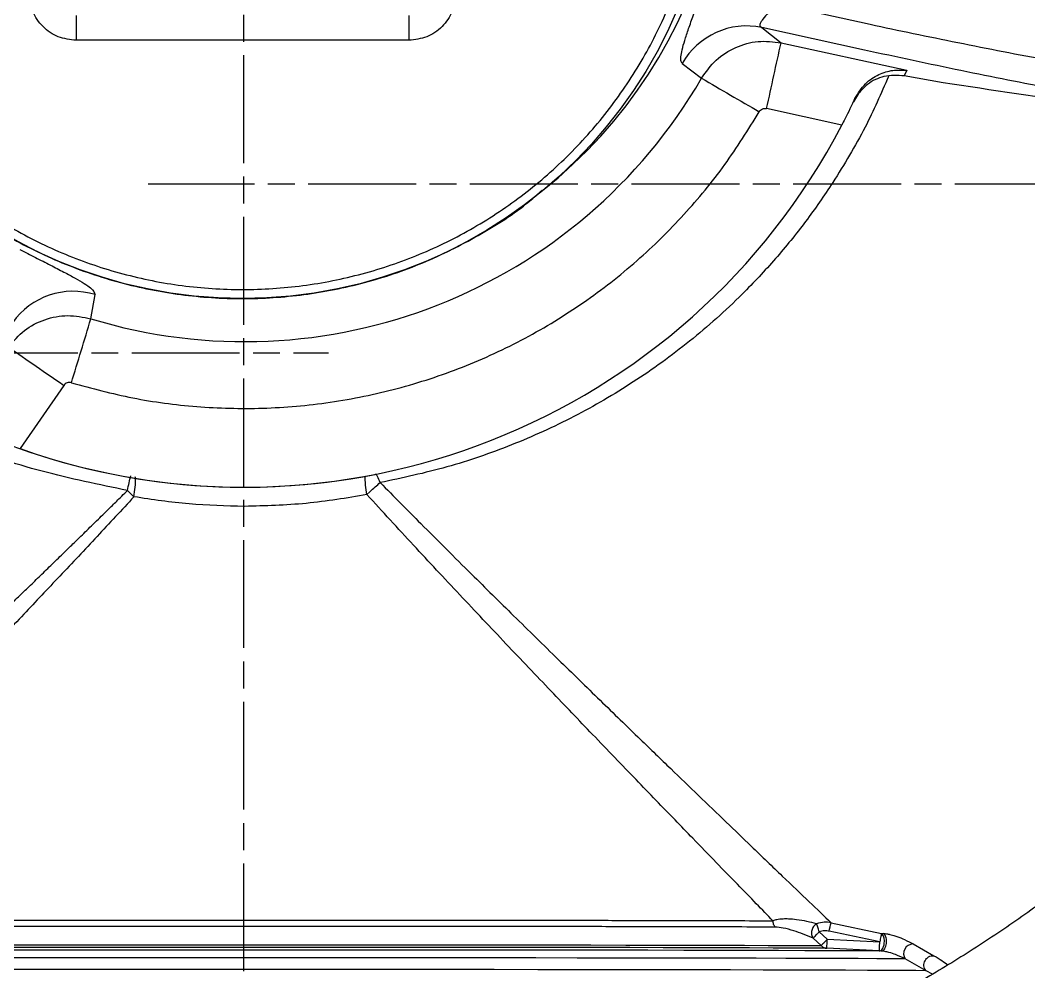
# Model space of a CAD drawing. Header units: millimetres. Extents: x 2251 to 4395, y 932 to 2449.
# Drawn here: x 3077.6 to 3189.9, y 1204.4 to 1310.3 of the extents above; entities that cross this region are included whole.
import ezdxf

# ---------------------------------------------------------------- set-up
doc = ezdxf.new("R2010")
doc.units = ezdxf.units.MM
doc.linetypes.add('AM_ISO08W050', pattern=[18, 12, -1.5, 3, -1.5])
doc.layers.add('AM_7', color=4, linetype='AM_ISO08W050', lineweight=25)

msp = doc.modelspace()

# ---------------------------------------------------------------- linework, layer by layer
at = {"color": 7, "linetype": 'Continuous', "lineweight": 25}
for p, q in [((3172.234, 1309.823), (3161.726, 1312.129)), ((3160.186, 1309.507), (3162.327, 1307.812)), ((3171.615, 1306.998), (3160.186, 1309.507)), ((3120.884, 1308.082), (3083.858, 1308.082)), ((3162.327, 1307.812), (3176.317, 1304.74)), ((3151.318, 1305.513), (3153.475, 1303.862)), ((3176.317, 1304.74), (3176.041, 1304.126)), ((3180.359, 1303.334), (3176.041, 1304.126)), ((3170.939, 1302.153), (3170.381, 1301.238)), ((3170.381, 1301.238), (3170.542, 1301.594)), ((3169.088, 1298.648), (3160.723, 1300.484)), ((3085.483, 1277.072), (3085.962, 1279.762)), ((3082.478, 1269.655), (3077.615, 1262.608)), ((3117.105, 1259.734), (3117.105, 1259.735)), ((3089.56, 1257.946), (3090.011, 1257.52)), ((3116.224, 1257.495), (3116.534, 1257.798)), ((3090.011, 1257.52), (3090.285, 1257.25)), ((3167.892, 1209.822), (3173.513, 1208.631)), ((3166.587, 1208.814), (3167.474, 1207.97)), ((3173.316, 1207.676), (3167.686, 1208.87)), ((3173.513, 1208.631), (3173.745, 1208.617)), ((3166.8, 1207.264), (3165.914, 1208.109)), ((3167.474, 1207.97), (3173.316, 1207.676)), ((3177.036, 1207.454), (3179.349, 1206.147)), ((3173.265, 1206.68), (3167.424, 1206.973)), ((3173.497, 1206.667), (3173.265, 1206.68)), ((3178.465, 1204.47), (3176.158, 1205.787)), ((3179.17, 1204.079), (3178.465, 1204.47))]:
    msp.add_line(p, q, dxfattribs=at)
at = {"color": 7, "linetype": 'Continuous', "lineweight": 25, "flags": 128}
for points in [[(3083.858, 1310.825), (3083.858, 1310.729), (3083.858, 1310.544), (3083.858, 1310.275), (3083.858, 1309.933), (3083.858, 1309.527), (3083.858, 1309.073), (3083.858, 1308.586), (3083.858, 1308.082)], [(3120.884, 1310.825), (3120.884, 1310.729), (3120.884, 1310.544), (3120.884, 1310.275), (3120.884, 1309.933), (3120.884, 1309.527), (3120.884, 1309.073), (3120.884, 1308.586), (3120.884, 1308.082)], [(3075.782, 1207.353), (3080.346, 1207.357), (3085.027, 1207.36), (3089.802, 1207.362), (3094.644, 1207.364), (3099.528, 1207.365), (3104.429, 1207.365), (3109.32, 1207.364), (3114.175, 1207.363), (3118.968, 1207.36), (3123.675, 1207.357), (3128.271, 1207.354), (3132.73, 1207.349), (3137.029, 1207.344), (3141.147, 1207.339), (3145.06, 1207.332), (3148.748, 1207.326), (3152.191, 1207.318), (3155.372, 1207.31), (3158.273, 1207.302), (3160.88, 1207.293), (3163.177, 1207.284), (3165.154, 1207.274), (3166.8, 1207.264)], [(3173.265, 1206.68), (3173.359, 1206.693), (3173.451, 1206.737), (3173.538, 1206.811), (3173.619, 1206.913), (3173.69, 1207.039), (3173.749, 1207.185), (3173.794, 1207.346), (3173.824, 1207.519)], [(3173.497, 1206.667), (3171.869, 1206.677), (3169.898, 1206.687), (3167.592, 1206.697), (3164.963, 1206.707), (3162.025, 1206.716), (3158.792, 1206.725), (3155.28, 1206.733), (3151.507, 1206.741), (3147.49, 1206.748), (3143.251, 1206.754), (3138.81, 1206.76), (3134.19, 1206.765), (3129.412, 1206.77), (3124.502, 1206.773), (3119.483, 1206.776), (3114.379, 1206.778), (3109.218, 1206.78), (3104.023, 1206.78), (3098.821, 1206.78), (3093.638, 1206.779), (3088.5, 1206.777), (3083.431, 1206.775), (3078.457, 1206.772), (3073.603, 1206.768)], [(3167.424, 1206.973), (3165.763, 1206.983), (3163.767, 1206.993), (3161.447, 1207.002), (3158.815, 1207.011), (3155.885, 1207.019), (3152.674, 1207.028), (3149.197, 1207.035), (3145.473, 1207.042), (3141.522, 1207.048), (3137.364, 1207.054), (3133.023, 1207.059), (3128.52, 1207.064), (3123.88, 1207.067), (3119.128, 1207.07), (3114.287, 1207.072), (3109.385, 1207.074), (3104.447, 1207.075), (3099.499, 1207.074), (3094.567, 1207.074), (3089.678, 1207.072), (3084.857, 1207.07), (3080.13, 1207.066), (3075.521, 1207.063)], [(3176.158, 1205.787), (3174.743, 1205.798), (3172.994, 1205.808), (3170.919, 1205.818), (3168.528, 1205.828), (3165.831, 1205.837), (3162.842, 1205.846), (3159.574, 1205.855), (3156.043, 1205.863), (3152.263, 1205.87), (3148.254, 1205.877), (3144.034, 1205.884), (3139.621, 1205.889), (3135.038, 1205.894), (3130.304, 1205.899), (3125.441, 1205.902), (3120.473, 1205.905), (3115.422, 1205.908), (3110.312, 1205.909), (3105.166, 1205.91), (3100.008, 1205.91), (3094.862, 1205.909), (3089.752, 1205.908), (3084.701, 1205.905), (3079.733, 1205.902), (3074.871, 1205.899)], [(3178.465, 1204.47), (3177.35, 1204.481), (3175.888, 1204.492), (3174.086, 1204.503), (3171.952, 1204.513), (3169.496, 1204.523), (3166.73, 1204.532), (3163.666, 1204.541), (3160.319, 1204.55), (3156.704, 1204.558), (3152.838, 1204.566), (3148.739, 1204.573), (3144.425, 1204.579), (3139.918, 1204.585), (3135.237, 1204.59), (3130.405, 1204.595), (3125.443, 1204.598), (3120.376, 1204.601), (3115.226, 1204.603), (3110.017, 1204.605), (3104.774, 1204.606), (3099.521, 1204.606), (3094.282, 1204.605), (3089.081, 1204.603), (3083.943, 1204.601), (3078.892, 1204.598), (3073.951, 1204.594)]]:
    msp.add_lwpolyline(points, dxfattribs=at)
at = {"color": 7, "linetype": 'Continuous', "lineweight": 25}
msp.add_circle((3102.361, 1331.828), 52.5, dxfattribs=at)
for centre, radius, start, end in [((3102.587, 1333.419), 53.574, 308.26934, 171.50515), ((3158.504, 1301.4), 8.28, 78.27823, 150.21456), ((-1499.305, 2324.954), 4771.31, 347.60122, 347.691294), ((3102.587, 1333.34), 58.81, 253.09221, 329.91815), ((3840.723, 2478.516), 1360.927, 239.669618, 239.98259), ((3102.587, 1333.329), 75, 250.55137, 332.45778), ((3083.514, 1271.854), 8.278, 72.79245, 144.73438), ((-840.311, 2464.224), 4101.365, 343.070862, 343.174801), ((3775.488, 2276.81), 1222.547, 235.11742, 235.46867), ((3102.587, 1333.316), 75, 248.34145, 281.16149), ((2297.39, 1397.676), 890.541, 347.759661, 347.822332), ((3172.66, 1207.792), 1.197, 346.77793, 44.49537), ((3167.478, 1207.905), 0.933, 223.34923, 266.65686), ((3177.047, 1206.383), 1.071, 90.60321, 213.8212)]:
    msp.add_arc(centre, radius, start, end, dxfattribs=at)
for points, knots in [([(3102.154, 1163.097), (3104.714, 1163.122), (3108.295, 1163.157), (3113.564, 1163.435), (3118.028, 1163.771), (3123.344, 1164.336), (3128.913, 1165.11), (3134.727, 1166.12), (3140.698, 1167.376), (3146.774, 1168.886), (3152.912, 1170.657), (3159.077, 1172.691), (3165.241, 1174.991), (3171.378, 1177.556), (3177.466, 1180.386), (3183.485, 1183.48), (3189.418, 1186.835), (3195.247, 1190.447), (3200.957, 1194.312), (3206.532, 1198.427), (3211.96, 1202.784), (3217.225, 1207.378), (3222.317, 1212.203), (3227.222, 1217.25), (3231.928, 1222.513), (3236.426, 1227.983), (3240.704, 1233.651), (3244.753, 1239.509), (3248.563, 1245.545), (3252.124, 1251.751), (3255.43, 1258.116), (3258.471, 1264.628), (3261.24, 1271.277), (3263.73, 1278.052), (3265.935, 1284.94), (3267.85, 1291.928), (3269.469, 1299.006), (3270.787, 1306.16), (3271.799, 1313.377), (3272.504, 1320.644), (3272.897, 1327.948), (3272.976, 1335.276), (3272.739, 1342.614), (3272.184, 1349.949), (3271.312, 1357.266), (3270.122, 1364.553), (3268.614, 1371.796), (3266.789, 1378.98), (3264.648, 1386.093), (3262.194, 1393.121), (3259.43, 1400.049), (3256.357, 1406.866), (3252.98, 1413.556), (3249.302, 1420.108), (3245.329, 1426.508), (3241.064, 1432.744), (3236.512, 1438.802), (3231.68, 1444.67), (3226.573, 1450.336), (3221.197, 1455.789), (3215.75, 1460.837), (3210.277, 1465.489), (3204.818, 1469.758), (3199.194, 1473.801), (3193.412, 1477.609), (3187.485, 1481.177), (3181.422, 1484.499), (3175.236, 1487.569), (3168.94, 1490.383), (3162.546, 1492.935), (3156.071, 1495.221), (3149.533, 1497.237), (3142.958, 1498.98), (3136.385, 1500.445), (3129.892, 1501.626), (3123.602, 1502.523), (3118.078, 1503.107), (3113.196, 1503.474), (3108.371, 1503.714), (3102.397, 1503.831), (3096.88, 1503.721), (3091.611, 1503.449), (3087.147, 1503.112), (3081.831, 1502.547), (3076.262, 1501.773), (3070.448, 1500.763), (3064.477, 1499.507), (3058.401, 1497.996), (3052.263, 1496.226), (3046.098, 1494.192), (3039.934, 1491.892), (3033.797, 1489.327), (3027.709, 1486.496), (3021.69, 1483.403), (3015.757, 1480.048), (3009.928, 1476.436), (3004.218, 1472.57), (2998.642, 1468.456), (2993.215, 1464.099), (2987.95, 1459.505), (2982.858, 1454.68), (2977.953, 1449.633), (2973.246, 1444.37), (2968.749, 1438.9), (2964.47, 1433.231), (2960.422, 1427.374), (2956.612, 1421.338), (2953.05, 1415.132), (2949.746, 1408.767), (2946.703, 1402.255), (2943.941, 1395.604), (2941.604, 1389.321), (2940.325, 1385.216), (2939.762, 1383.408)], [0, 0, 0, 0, 0.0102074, 0.014274, 0.021037, 0.0280561, 0.0355867, 0.0434511, 0.0515783, 0.0599113, 0.0684099, 0.0770439, 0.085791, 0.0946336, 0.1035582, 0.112554, 0.1216124, 0.1307262, 0.1398897, 0.1490979, 0.1583469, 0.1676331, 0.1769537, 0.1863062, 0.1956884, 0.2050985, 0.2145348, 0.2239961, 0.233481, 0.2429885, 0.2525178, 0.262068, 0.2716385, 0.2812287, 0.2908382, 0.3004664, 0.3101132, 0.3197782, 0.3294613, 0.3391624, 0.3488814, 0.3586183, 0.3683733, 0.3781464, 0.387938, 0.3977483, 0.4075776, 0.4174265, 0.4272956, 0.4371854, 0.4470968, 0.4570307, 0.4669882, 0.4769704, 0.486979, 0.4970156, 0.5070822, 0.5171812, 0.5273154, 0.5374882, 0.5477037, 0.5569145, 0.5661226, 0.5753266, 0.5845258, 0.5937191, 0.6029052, 0.6120821, 0.6212471, 0.6303962, 0.6395236, 0.6486197, 0.6576679, 0.6666375, 0.6754633, 0.6839789, 0.6919633, 0.6976055, 0.7035012, 0.7112199, 0.7214273, 0.7254939, 0.7322569, 0.739276, 0.7468066, 0.754671, 0.7627982, 0.7711312, 0.7796298, 0.7882638, 0.7970109, 0.8058535, 0.8147781, 0.8237739, 0.8328323, 0.8419461, 0.8511096, 0.8603178, 0.8695668, 0.878853, 0.8881736, 0.8975261, 0.9069083, 0.9163184, 0.9257547, 0.935216, 0.9447009, 0.9542084, 0.9637377, 0.9732879, 0.9828584, 0.9924486, 1, 1, 1, 1]), ([(2932.284, 1334.589), (2932.268, 1333.597), (2932.212, 1330.158), (2932.448, 1324.269), (2932.987, 1316.934), (2933.864, 1309.616), (2935.053, 1302.329), (2936.561, 1295.087), (2938.386, 1287.902), (2940.527, 1280.789), (2942.98, 1273.762), (2945.745, 1266.833), (2948.818, 1260.017), (2952.195, 1253.326), (2955.873, 1246.774), (2959.846, 1240.374), (2964.111, 1234.139), (2968.662, 1228.081), (2973.494, 1222.213), (2978.602, 1216.546), (2983.978, 1211.094), (2989.425, 1206.046), (2994.898, 1201.394), (3000.356, 1197.124), (3005.981, 1193.082), (3011.763, 1189.274), (3017.69, 1185.706), (3023.753, 1182.384), (3029.939, 1179.313), (3036.235, 1176.5), (3042.629, 1173.948), (3049.104, 1171.662), (3055.642, 1169.646), (3062.217, 1167.903), (3068.789, 1166.438), (3075.283, 1165.257), (3081.573, 1164.36), (3087.097, 1163.776), (3091.979, 1163.41), (3096.803, 1163.162), (3100.218, 1163.121), (3102.154, 1163.097)], [0, 0, 0, 0, 0.0110977, 0.0384563, 0.065866, 0.0933273, 0.120841, 0.1484084, 0.1760305, 0.2037091, 0.231446, 0.2592434, 0.2871039, 0.3150305, 0.3430267, 0.3710966, 0.3992451, 0.4274777, 0.4558012, 0.4842235, 0.512754, 0.5414043, 0.5672369, 0.5930617, 0.6188752, 0.6446752, 0.6704587, 0.6962218, 0.7219592, 0.7476632, 0.7733229, 0.7989215, 0.8244321, 0.8498086, 0.8749648, 0.8997175, 0.9236002, 0.9459932, 0.9618174, 0.9783523, 1, 1, 1, 1]), ([(3151.318, 1305.513), (3151.259, 1305.597), (3151.141, 1305.764), (3151.174, 1306.372), (3151.351, 1307.218), (3151.685, 1308.34), (3152.148, 1309.703), (3152.724, 1311.304), (3153.36, 1313.059), (3153.808, 1314.299), (3154.029, 1314.912)], [0, 0, 0, 0, 0.1262135, 0.2512855, 0.3774369, 0.5006266, 0.6257769, 0.7501083, 0.876543, 1, 1, 1, 1]), ([(3083.858, 1308.082), (3083.175, 1308.159), (3081.809, 1308.315), (3080.065, 1309.519), (3079.095, 1310.96), (3078.687, 1312.279), (3078.701, 1312.964), (3078.707, 1313.304)], [0, 0, 0, 0, 0.2495155, 0.4993463, 0.7494031, 0.8758585, 1, 1, 1, 1]), ([(3126.11, 1313.308), (3126.032, 1312.623), (3125.876, 1311.253), (3124.669, 1309.522), (3122.938, 1308.316), (3121.568, 1308.16), (3120.884, 1308.082)], [0, 0, 0, 0, 0.2498541, 0.5000068, 0.7501542, 1, 1, 1, 1]), ([(3161.726, 1312.129), (3161.465, 1311.817), (3160.951, 1311.201), (3160.361, 1310.532), (3160.056, 1310.091), (3159.947, 1309.822), (3159.977, 1309.615), (3160.115, 1309.544), (3160.186, 1309.507)], [0, 0, 0, 0, 0.2616178, 0.5161546, 0.6376198, 0.7555299, 0.8740541, 1, 1, 1, 1]), ([(3192.113, 1305.837), (3190.436, 1306.154), (3187.142, 1306.775), (3182.07, 1307.78), (3177.108, 1308.792), (3173.837, 1309.484), (3172.234, 1309.823)], [0, 0, 0, 0, 0.2645644, 0.5194287, 0.7645782, 1, 1, 1, 1]), ([(3153.475, 1303.862), (3153.98, 1304.572), (3154.987, 1305.991), (3157.228, 1307.384), (3159.755, 1308.116), (3161.47, 1307.913), (3162.327, 1307.812)], [0, 0, 0, 0, 0.250367, 0.5005248, 0.7501034, 1, 1, 1, 1]), ([(3192.615, 1302.668), (3190.947, 1302.991), (3187.609, 1303.638), (3182.373, 1304.701), (3177.028, 1305.819), (3173.423, 1306.604), (3171.615, 1306.998)], [0, 0, 0, 0, 0.2492462, 0.4987214, 0.7485201, 1, 1, 1, 1]), ([(3174.29, 1304.057), (3173.462, 1302.153), (3171.683, 1298.057), (3169.345, 1294.27), (3168.095, 1292.243)], [0, 0, 0, 0, 0.4650125, 1, 1, 1, 1]), ([(3170.542, 1301.594), (3170.913, 1302.189), (3171.656, 1303.379), (3173.2, 1304.33), (3174.777, 1304.831), (3175.803, 1304.77), (3176.317, 1304.74)], [0, 0, 0, 0, 0.2499495, 0.4997482, 0.7494576, 1, 1, 1, 1]), ([(3176.041, 1304.126), (3175.287, 1304.167), (3173.892, 1304.245), (3172.067, 1303.39), (3171.262, 1302.507), (3170.939, 1302.153)], [0, 0, 0, 0, 0.413014, 0.7645313, 1, 1, 1, 1]), ([(3217.437, 1297.887), (3210.535, 1298.901), (3198.211, 1300.711), (3185.814, 1302.533), (3180.359, 1303.334)], [0, 0, 0, 0, 0.5600003, 1, 1, 1, 1]), ([(3170.542, 1301.594), (3170.181, 1300.837), (3169.72, 1299.869), (3169.201, 1298.868), (3169.088, 1298.648)], [0, 0, 0, 0, 0.7807887, 1, 1, 1, 1]), ([(3059.77, 1301.267), (3060.078, 1300.794), (3061.637, 1298.403), (3065.169, 1294.616), (3070.3, 1290.043), (3076.039, 1286.225), (3082.212, 1283.177), (3088.734, 1280.964), (3095.489, 1279.62), (3102.361, 1279.17), (3109.234, 1279.619), (3115.986, 1280.966), (3122.517, 1283.169), (3128.658, 1286.256), (3133.096, 1289.036), (3135.263, 1290.985), (3135.727, 1291.402)], [0, 0, 0, 0, 0.019687, 0.0995672, 0.1794473, 0.2593274, 0.3392075, 0.4190876, 0.4989678, 0.5788479, 0.658728, 0.7386081, 0.8184882, 0.8983683, 0.9782485, 1, 1, 1, 1]), ([(3159.902, 1300.126), (3159.949, 1300.191), (3160.042, 1300.322), (3160.25, 1300.45), (3160.484, 1300.515), (3160.643, 1300.494), (3160.723, 1300.484)], [0, 0, 0, 0, 0.2507416, 0.5006285, 0.7498502, 1, 1, 1, 1]), ([(3083.323, 1269.953), (3085.587, 1269.34), (3090.166, 1268.1), (3097.311, 1267.175), (3104.678, 1266.98), (3112.167, 1267.64), (3119.64, 1269.169), (3126.922, 1271.563), (3133.88, 1274.78), (3140.388, 1278.759), (3146.314, 1283.385), (3151.568, 1288.553), (3156.162, 1294.103), (3158.665, 1298.133), (3159.902, 1300.126)], [0, 0, 0, 0, 0.079193, 0.1601594, 0.2427828, 0.3278545, 0.4136411, 0.5, 0.5863536, 0.6721403, 0.7572171, 0.8398354, 0.9208043, 1, 1, 1, 1]), ([(3168.095, 1292.243), (3167.105, 1290.783), (3165.105, 1287.834), (3161.715, 1283.693), (3157.461, 1279.148), (3152.213, 1274.464), (3145.933, 1269.918), (3139.297, 1266.062), (3132.358, 1262.917), (3125.161, 1260.419), (3120.191, 1259.359), (3117.702, 1258.828)], [0, 0, 0, 0, 0.0810679, 0.1637641, 0.2484006, 0.3731554, 0.4979796, 0.6226942, 0.7483588, 0.8739858, 1, 1, 1, 1]), ([(3246.884, 1291.369), (3246.583, 1290.307), (3245.647, 1287.002), (3243.74, 1281.551), (3241.182, 1275.023), (3238.297, 1268.612), (3235.112, 1262.324), (3231.624, 1256.175), (3227.839, 1250.179), (3223.762, 1244.35), (3219.399, 1238.701), (3214.756, 1233.246), (3209.837, 1227.996), (3204.827, 1223.14), (3199.772, 1218.668), (3194.714, 1214.57), (3189.486, 1210.696), (3184.099, 1207.054), (3178.563, 1203.651), (3172.89, 1200.493), (3167.093, 1197.586), (3161.185, 1194.935), (3155.182, 1192.546), (3149.099, 1190.424), (3142.96, 1188.571), (3136.792, 1186.993), (3130.648, 1185.694), (3124.639, 1184.682), (3119.072, 1183.971), (3114.227, 1183.526), (3109.757, 1183.248), (3105.852, 1183.11), (3103.253, 1183.101), (3102.205, 1183.097)], [0, 0, 0, 0, 0.0170783, 0.0531439, 0.089298, 0.1255445, 0.1618882, 0.1983346, 0.2348901, 0.2715626, 0.3083611, 0.3452967, 0.3823824, 0.4196345, 0.4532144, 0.4867833, 0.5203362, 0.5538698, 0.5873798, 0.6208602, 0.654303, 0.6876965, 0.7210233, 0.7542563, 0.7873511, 0.8202281, 0.8527303, 0.8844984, 0.9144909, 0.939551, 0.9597807, 0.9837802, 1, 1, 1, 1]), ([(3077.585, 1284.791), (3078.164, 1284.494), (3079.337, 1283.893), (3080.999, 1283.042), (3082.512, 1282.264), (3083.781, 1281.581), (3084.781, 1280.989), (3085.758, 1280.313), (3085.881, 1279.982), (3085.962, 1279.762)], [0, 0, 0, 0, 0.12352326, 0.25015071, 0.37478047, 0.50021232, 0.62352336, 0.74971254, 1, 1, 1, 1]), ([(3076.317, 1273.922), (3076.872, 1274.579), (3077.984, 1275.893), (3080.325, 1277.084), (3082.916, 1277.598), (3084.626, 1277.248), (3085.483, 1277.072)], [0, 0, 0, 0, 0.248705, 0.4981896, 0.7483774, 1, 1, 1, 1]), ([(3083.323, 1269.953), (3083.244, 1269.969), (3083.087, 1270.001), (3082.848, 1269.952), (3082.632, 1269.84), (3082.53, 1269.717), (3082.478, 1269.655)], [0, 0, 0, 0, 0.25074163, 0.50062857, 0.74985022, 1, 1, 1, 1]), ([(3089.56, 1257.946), (3086.38, 1258.607), (3080.034, 1259.925), (3073.763, 1261.94), (3070.828, 1263.43), (3070.778, 1263.455)], [0, 0, 0, 0, 0.4968488, 0.9914439, 1, 1, 1, 1]), ([(3089.56, 1257.946), (3089.621, 1258.251), (3089.748, 1258.879), (3089.87, 1259.334), (3089.934, 1259.568)], [0, 0, 0, 0, 0.4857374, 1, 1, 1, 1]), ([(3090.285, 1257.25), (3090.334, 1257.607), (3090.437, 1258.35), (3090.48, 1259.153), (3090.444, 1259.422), (3090.436, 1259.48)], [0, 0, 0, 0, 0.4219411, 0.8761108, 1, 1, 1, 1]), ([(3116.224, 1257.495), (3116.171, 1257.85), (3116.061, 1258.582), (3116.009, 1259.312), (3116.037, 1259.535), (3116.037, 1259.538)], [0, 0, 0, 0, 0.4817677, 0.9935156, 1, 1, 1, 1]), ([(3117.702, 1258.828), (3117.607, 1259.069), (3117.453, 1259.459), (3117.264, 1259.718), (3117.192, 1259.817)], [0, 0, 0, 0, 0.6176862, 1, 1, 1, 1]), ([(3043.513, 1213.358), (3044.048, 1213.875), (3045.136, 1214.925), (3046.916, 1216.643), (3048.836, 1218.495), (3050.903, 1220.492), (3053.17, 1222.68), (3055.659, 1225.081), (3058.39, 1227.715), (3061.321, 1230.544), (3064.129, 1233.255), (3066.778, 1235.812), (3069.192, 1238.143), (3071.647, 1240.516), (3074.15, 1242.936), (3076.227, 1244.946), (3077.888, 1246.556), (3079.103, 1247.734), (3080.378, 1248.97), (3081.712, 1250.267), (3082.801, 1251.327), (3083.643, 1252.146), (3084.235, 1252.723), (3084.881, 1253.353), (3085.581, 1254.038), (3086.506, 1254.942), (3087.524, 1255.941), (3088.504, 1256.905), (3089.109, 1257.501), (3089.423, 1257.811), (3089.524, 1257.91), (3089.56, 1257.946)], [0, 0, 0, 0, 0.046815, 0.0951103, 0.144924, 0.1962908, 0.2492415, 0.3076599, 0.3687368, 0.4324948, 0.4989523, 0.5474914, 0.5980276, 0.6477144, 0.6969811, 0.7488148, 0.7716581, 0.7956054, 0.8206552, 0.8468061, 0.8740566, 0.8845335, 0.8960667, 0.9086554, 0.922299, 0.9369964, 0.9626405, 0.9816845, 0.994136, 0.9978912, 1, 1, 1, 1]), ([(3116.534, 1257.798), (3116.546, 1257.81), (3116.744, 1257.998), (3117.148, 1258.37), (3117.514, 1258.673), (3117.702, 1258.828)], [0, 0, 0, 0, 0.0311618, 0.5026162, 1, 1, 1, 1]), ([(3117.702, 1258.828), (3119.209, 1257.302), (3122.604, 1253.864), (3127.571, 1248.92), (3132.683, 1243.874), (3137.474, 1239.177), (3142.187, 1234.583), (3146.361, 1230.534), (3150.001, 1227.011), (3153.202, 1223.924), (3156.196, 1221.039), (3159.366, 1217.992), (3162.52, 1214.966), (3165.565, 1212.049), (3167.118, 1210.562), (3167.892, 1209.822)], [0, 0, 0, 0, 0.07572611, 0.17055636, 0.25052947, 0.33654179, 0.4190948, 0.50093292, 0.56530663, 0.62621083, 0.69022754, 0.75126363, 0.83512466, 0.91786775, 1, 1, 1, 1]), ([(3090.285, 1257.25), (3088.914, 1255.775), (3086.152, 1252.804), (3082.052, 1248.448), (3077.927, 1244.078), (3073.882, 1239.805), (3069.963, 1235.671), (3066.457, 1231.975), (3063.325, 1228.677), (3060.53, 1225.734), (3057.915, 1222.981), (3054.484, 1219.37), (3050.445, 1215.121), (3047.644, 1212.172), (3046.295, 1210.752)], [0, 0, 0, 0, 0.0838137, 0.1688192, 0.2514311, 0.3390822, 0.4223802, 0.5013551, 0.5674319, 0.6310507, 0.6922419, 0.7510397, 0.8801277, 1, 1, 1, 1]), ([(3102.587, 1256.186), (3100.524, 1256.231), (3096.373, 1256.322), (3092.323, 1256.939), (3090.285, 1257.25)], [0, 0, 0, 0, 0.4968173, 1, 1, 1, 1]), ([(3116.224, 1257.495), (3113.979, 1257.114), (3109.503, 1256.355), (3104.888, 1256.242), (3102.587, 1256.186)], [0, 0, 0, 0, 0.5013366, 1, 1, 1, 1]), ([(3161.43, 1210.035), (3160.824, 1210.657), (3159.59, 1211.922), (3157.465, 1214.107), (3155.103, 1216.536), (3152.762, 1218.948), (3150.513, 1221.27), (3148.408, 1223.447), (3146.174, 1225.762), (3143.81, 1228.215), (3140.676, 1231.477), (3136.651, 1235.682), (3131.707, 1240.877), (3126.583, 1246.308), (3121.404, 1251.846), (3117.95, 1255.612), (3116.224, 1257.495)], [0, 0, 0, 0, 0.0587619, 0.1195893, 0.1826048, 0.2479184, 0.2950662, 0.3436664, 0.3937468, 0.445333, 0.4984481, 0.5944053, 0.6958661, 0.7979742, 0.8989913, 1, 1, 1, 1]), ([(3166.288, 1209.692), (3165.929, 1209.787), (3165.191, 1209.983), (3164.126, 1210.148), (3163.246, 1210.241), (3162.5, 1210.24), (3161.91, 1210.188), (3161.568, 1210.079), (3161.43, 1210.035)], [0, 0, 0, 0, 0.2114825, 0.4353578, 0.6177492, 0.7418177, 0.8952972, 1, 1, 1, 1]), ([(3167.892, 1209.822), (3167.64, 1209.854), (3167.099, 1209.922), (3166.571, 1209.772), (3166.288, 1209.692)], [0, 0, 0, 0, 0.4646839, 1, 1, 1, 1]), ([(3166.587, 1208.814), (3166.555, 1208.91), (3166.492, 1209.094), (3166.405, 1209.349), (3166.332, 1209.562), (3166.303, 1209.649), (3166.288, 1209.692)], [0, 0, 0, 0, 0.2556808, 0.4940225, 0.7511304, 1, 1, 1, 1]), ([(3161.695, 1209.329), (3160.33, 1209.334), (3157.6, 1209.345), (3152.193, 1209.361), (3145.945, 1209.374), (3138.873, 1209.386), (3131.135, 1209.395), (3122.867, 1209.402), (3114.223, 1209.407), (3105.364, 1209.409), (3096.453, 1209.409), (3087.656, 1209.406), (3079.135, 1209.4), (3071.05, 1209.392), (3063.544, 1209.382), (3056.781, 1209.369), (3050.791, 1209.355), (3047.625, 1209.344), (3046.041, 1209.339)], [0, 0, 0, 0, 0.0625, 0.125, 0.1875, 0.25, 0.3125001, 0.3750001, 0.4375001, 0.5000001, 0.5625001, 0.6250001, 0.6875001, 0.75, 0.8125, 0.875, 0.9375, 1, 1, 1, 1]), ([(3165.914, 1208.109), (3165.539, 1208.263), (3164.827, 1208.555), (3163.701, 1208.935), (3162.631, 1209.242), (3161.979, 1209.302), (3161.695, 1209.329)], [0, 0, 0, 0, 0.2648616, 0.5022105, 0.7825406, 1, 1, 1, 1]), ([(3165.914, 1208.109), (3165.937, 1208.133), (3165.985, 1208.183), (3166.144, 1208.349), (3166.35, 1208.565), (3166.506, 1208.729), (3166.587, 1208.814)], [0, 0, 0, 0, 0.2433983, 0.4999008, 0.7381386, 1, 1, 1, 1]), ([(3167.686, 1208.87), (3167.512, 1208.897), (3167.143, 1208.955), (3166.78, 1208.863), (3166.587, 1208.814)], [0, 0, 0, 0, 0.4698026, 1, 1, 1, 1]), ([(3173.513, 1208.631), (3173.506, 1208.597), (3173.491, 1208.526), (3173.444, 1208.294), (3173.383, 1208), (3173.337, 1207.781), (3173.316, 1207.676)], [0, 0, 0, 0, 0.24287013, 0.50000283, 0.76025324, 1, 1, 1, 1]), ([(3173.497, 1206.667), (3173.563, 1206.678), (3173.694, 1206.702), (3173.87, 1206.906), (3173.994, 1207.186), (3174.062, 1207.502), (3174.076, 1207.836), (3174.03, 1208.17), (3173.918, 1208.465), (3173.802, 1208.567), (3173.745, 1208.617)], [0, 0, 0, 0, 0.1314004, 0.2639809, 0.3888882, 0.4999598, 0.6110823, 0.7360266, 0.8686184, 1, 1, 1, 1]), ([(3173.745, 1208.617), (3173.854, 1208.608), (3174.077, 1208.588), (3174.432, 1208.52), (3174.819, 1208.421), (3175.411, 1208.233), (3176.232, 1207.888), (3176.737, 1207.615), (3177.036, 1207.454)], [0, 0, 0, 0, 0.0810684, 0.1660621, 0.2366046, 0.3536395, 0.6181314, 1, 1, 1, 1]), ([(3167.474, 1207.97), (3167.398, 1207.89), (3167.242, 1207.726), (3167.033, 1207.508), (3166.871, 1207.338), (3166.823, 1207.288), (3166.8, 1207.264)], [0, 0, 0, 0, 0.2426762, 0.5000001, 0.7573239, 1, 1, 1, 1]), ([(3167.424, 1206.973), (3167.425, 1206.988), (3167.426, 1207.01), (3167.432, 1207.136), (3167.441, 1207.304), (3167.455, 1207.583), (3167.467, 1207.842), (3167.474, 1207.97)], [0, 0, 0, 0, 0.23994294, 0.36892527, 0.50059386, 0.75348441, 1, 1, 1, 1]), ([(3173.265, 1206.68), (3173.266, 1206.695), (3173.267, 1206.717), (3173.274, 1206.842), (3173.28, 1206.973), (3173.288, 1207.133), (3173.3, 1207.364), (3173.31, 1207.552), (3173.316, 1207.676)], [0, 0, 0, 0, 0.2396582, 0.3684909, 0.5000023, 0.6379375, 0.7603418, 1, 1, 1, 1]), ([(3176.158, 1205.787), (3175.833, 1205.943), (3175.354, 1206.172), (3174.56, 1206.454), (3174.117, 1206.57), (3173.891, 1206.618), (3173.677, 1206.652), (3173.557, 1206.662), (3173.497, 1206.667)], [0, 0, 0, 0, 0.5236381, 0.7728513, 0.8382965, 0.8951254, 0.9473597, 1, 1, 1, 1]), ([(3178.465, 1204.47), (3178.406, 1204.551), (3178.288, 1204.712), (3178.224, 1205.018), (3178.249, 1205.32), (3178.353, 1205.595), (3178.522, 1205.836), (3178.758, 1206.03), (3179.048, 1206.153), (3179.248, 1206.149), (3179.349, 1206.147)], [0, 0, 0, 0, 0.1309063, 0.2619929, 0.3866448, 0.5, 0.6133552, 0.7380071, 0.8690937, 1, 1, 1, 1]), ([(3179.349, 1206.147), (3179.669, 1205.954), (3180.347, 1205.545), (3180.704, 1205.279), (3180.893, 1205.138)], [0, 0, 0, 0, 0.4730459, 1, 1, 1, 1])]:
    msp.add_open_spline(points, degree=3, knots=knots, dxfattribs=at)
for points in [[(3050.861, 1331.83), (3050.946, 1329.583), (3051.116, 1325.089), (3052.484, 1318.463), (3054.642, 1312.066), (3057.634, 1306.007), (3061.386, 1300.39), (3065.841, 1295.31), (3070.92, 1290.856), (3076.537, 1287.103), (3082.597, 1284.115), (3088.994, 1281.943), (3095.62, 1280.625), (3102.361, 1280.183), (3109.102, 1280.625), (3115.728, 1281.943), (3122.126, 1284.115), (3128.185, 1287.103), (3133.802, 1290.856), (3138.881, 1295.31), (3143.336, 1300.39), (3147.088, 1306.007), (3150.08, 1312.066), (3152.238, 1318.463), (3153.606, 1325.089), (3153.776, 1329.583), (3153.861, 1331.83)], [(3046.295, 1210.046), (3047.871, 1210.051), (3051.024, 1210.062), (3056.986, 1210.076), (3063.719, 1210.088), (3071.192, 1210.099), (3079.241, 1210.106), (3087.723, 1210.112), (3096.481, 1210.115), (3105.352, 1210.116), (3114.171, 1210.114), (3122.776, 1210.109), (3131.007, 1210.102), (3138.711, 1210.092), (3145.751, 1210.081), (3151.97, 1210.067), (3157.353, 1210.052), (3160.071, 1210.041), (3161.43, 1210.035)], [(3161.695, 1209.329), (3161.655, 1209.377), (3161.576, 1209.475), (3161.494, 1209.651), (3161.44, 1209.839), (3161.433, 1209.97), (3161.43, 1210.035)], [(3166.288, 1209.692), (3166.224, 1209.652), (3166.097, 1209.572), (3165.938, 1209.396), (3165.812, 1209.191), (3165.766, 1209.038), (3165.743, 1208.962)], [(3165.743, 1208.962), (3165.73, 1208.884), (3165.702, 1208.728), (3165.725, 1208.497), (3165.791, 1208.283), (3165.873, 1208.167), (3165.914, 1208.109)]]:
    msp.add_open_spline(points, degree=3, dxfattribs=at)
at = {"layer": 'AM_7'}
for p, q in [((3102.509, 1114.413), (3102.509, 1471.962)), ((3301.687, 1292.062), (3091.864, 1292.062)), ((2982.041, 1273.261), (3111.957, 1273.261))]:
    msp.add_line(p, q, dxfattribs=at)

doc.saveas('drawing.dxf')
